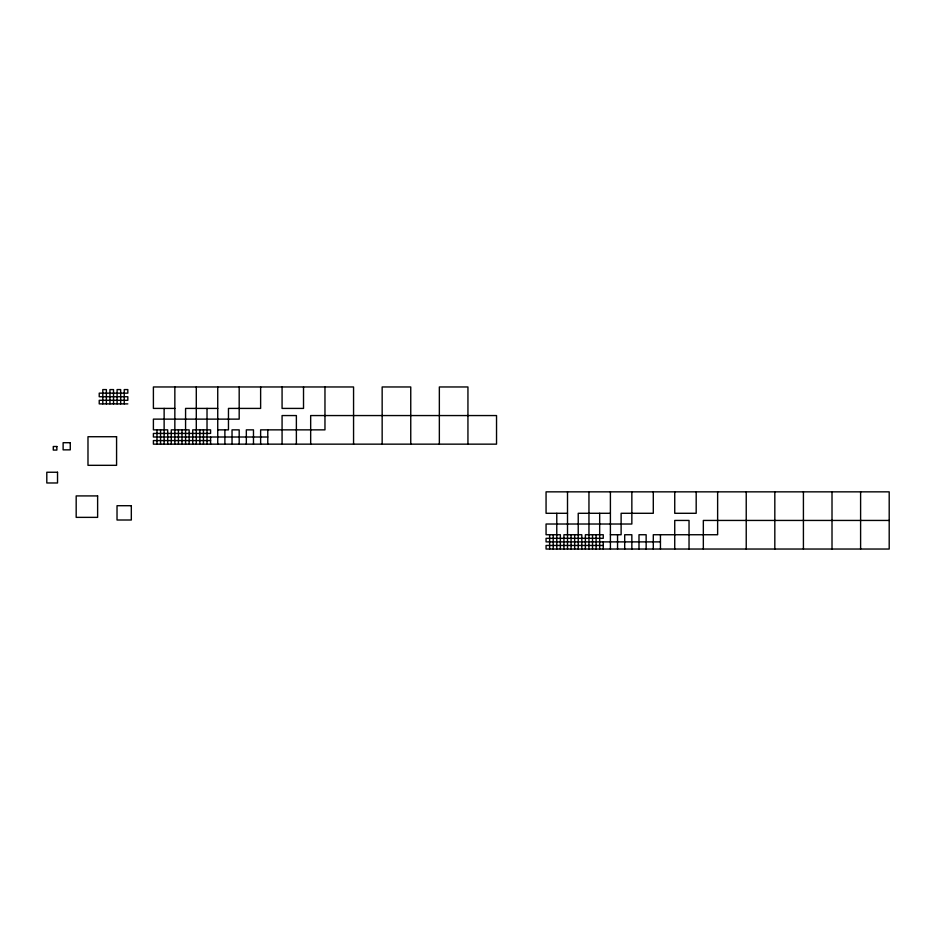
<?xml version="1.0" encoding="UTF-8"?>
<svg xmlns="http://www.w3.org/2000/svg" width="936" height="936" viewBox="0 0 936 936"><rect width="100%" height="100%" fill="white"/><g stroke="black" fill="none" stroke-linecap="round" stroke-linejoin="round"><path stroke-width="1.4" d="M127.822 403.884L99.228 403.884L99.228 400.304L127.822 400.304L127.822 396.735L99.228 396.735L99.228 393.155L127.822 393.155L127.822 389.587L124.242 389.587L124.242 403.884M174.845 408.412L153.399 408.412L153.399 386.966L353.562 386.966L353.562 444.155M217.737 408.412L185.574 408.412L185.574 444.155M217.737 429.858L228.466 429.858L228.466 408.412L260.629 408.412L260.629 386.966M267.778 437.007L153.399 437.007L153.399 433.426L210.588 433.426L210.588 429.858L192.722 429.858L192.722 444.155M210.588 440.575L153.399 440.575L153.399 444.155L496.536 444.155L496.536 415.561L310.67 415.561L310.67 444.155M567.509 513.291L546.062 513.291L546.062 491.845L889.2 491.845L889.2 549.034L546.062 549.034L546.062 545.466L603.252 545.466M610.401 513.291L578.226 513.291L578.226 549.034M889.2 520.439L703.334 520.439L703.334 549.034M610.401 534.737L621.118 534.737L621.118 513.291L653.293 513.291L653.293 491.845M660.442 541.885L546.062 541.885L546.062 538.317L603.252 538.317L603.252 534.737L585.374 534.737L585.374 549.034M860.605 491.845L860.605 549.034M832.01 491.845L832.01 549.034M803.416 491.845L803.416 549.034M774.821 491.845L774.821 549.034M746.226 491.845L746.226 549.034M717.631 491.845L717.631 534.737L653.293 534.737L653.293 549.034M696.185 491.845L696.185 513.291L674.739 513.291L674.739 491.845M689.036 549.034L689.036 520.439L674.739 520.439L674.739 549.034M660.442 534.737L660.442 549.034M646.144 549.034L646.144 534.737L638.995 534.737L638.995 549.034M631.847 491.845L631.847 524.02L546.062 524.02L546.062 534.737L560.36 534.737L560.36 549.034M631.847 549.034L631.847 534.737L624.698 534.737L624.698 549.034M617.549 534.737L617.549 549.034M610.401 491.845L610.401 549.034M603.252 541.885L603.252 549.034M599.672 513.291L599.672 549.034M596.103 534.737L596.103 549.034M592.523 534.737L592.523 549.034M588.955 491.845L588.955 549.034M581.806 549.034L581.806 534.737L563.928 534.737L563.928 549.034M574.657 534.737L574.657 549.034M571.077 534.737L571.077 549.034M567.509 491.845L567.509 549.034M556.78 513.291L556.78 549.034M553.211 534.737L553.211 549.034M549.631 534.737L549.631 549.034M467.941 444.155L467.941 386.966L439.347 386.966L439.347 444.155M410.752 444.155L410.752 386.966L382.157 386.966L382.157 444.155M324.967 386.966L324.967 429.858L260.629 429.858L260.629 444.155M303.521 386.966L303.521 408.412L282.075 408.412L282.075 386.966M296.373 444.155L296.373 415.561L282.075 415.561L282.075 444.155M267.778 429.858L267.778 444.155M253.48 444.155L253.48 429.858L246.332 429.858L246.332 444.155M239.183 386.966L239.183 419.129L153.399 419.129L153.399 429.858L167.696 429.858L167.696 444.155M239.183 444.155L239.183 429.858L232.034 429.858L232.034 444.155M224.886 429.858L224.886 444.155M217.737 386.966L217.737 444.155M210.588 437.007L210.588 444.155M207.02 408.412L207.02 444.155M203.44 429.858L203.44 444.155M199.871 429.858L199.871 444.155M196.291 386.966L196.291 444.155M189.142 444.155L189.142 429.858L171.276 429.858L171.276 444.155M181.994 429.858L181.994 444.155M178.425 429.858L178.425 444.155M174.845 386.966L174.845 444.155M164.128 408.412L164.128 444.155M160.547 429.858L160.547 444.155M156.979 429.858L156.979 444.155M120.674 403.884L120.674 389.587L117.094 389.587L117.094 403.884M113.525 403.884L113.525 389.587L109.945 389.587L109.945 403.884M106.376 403.884L106.376 389.587L102.796 389.587L102.796 403.884M116.579 436.726L87.984 436.726L87.984 465.321L116.579 465.321L116.579 436.726M70.27 442.705L63.121 442.705L63.121 449.853L70.27 449.853L70.27 442.705M56.862 446.507L53.282 446.507L53.282 450.076L56.862 450.076L56.862 446.507M57.529 472.247L46.8 472.247L46.8 482.976L57.529 482.976L57.529 472.247M97.625 495.916L76.179 495.916L76.179 517.362L97.625 517.362L97.625 495.916M131.321 505.709L117.023 505.709L117.023 520.006L131.321 520.006L131.321 505.709"/></g></svg>
